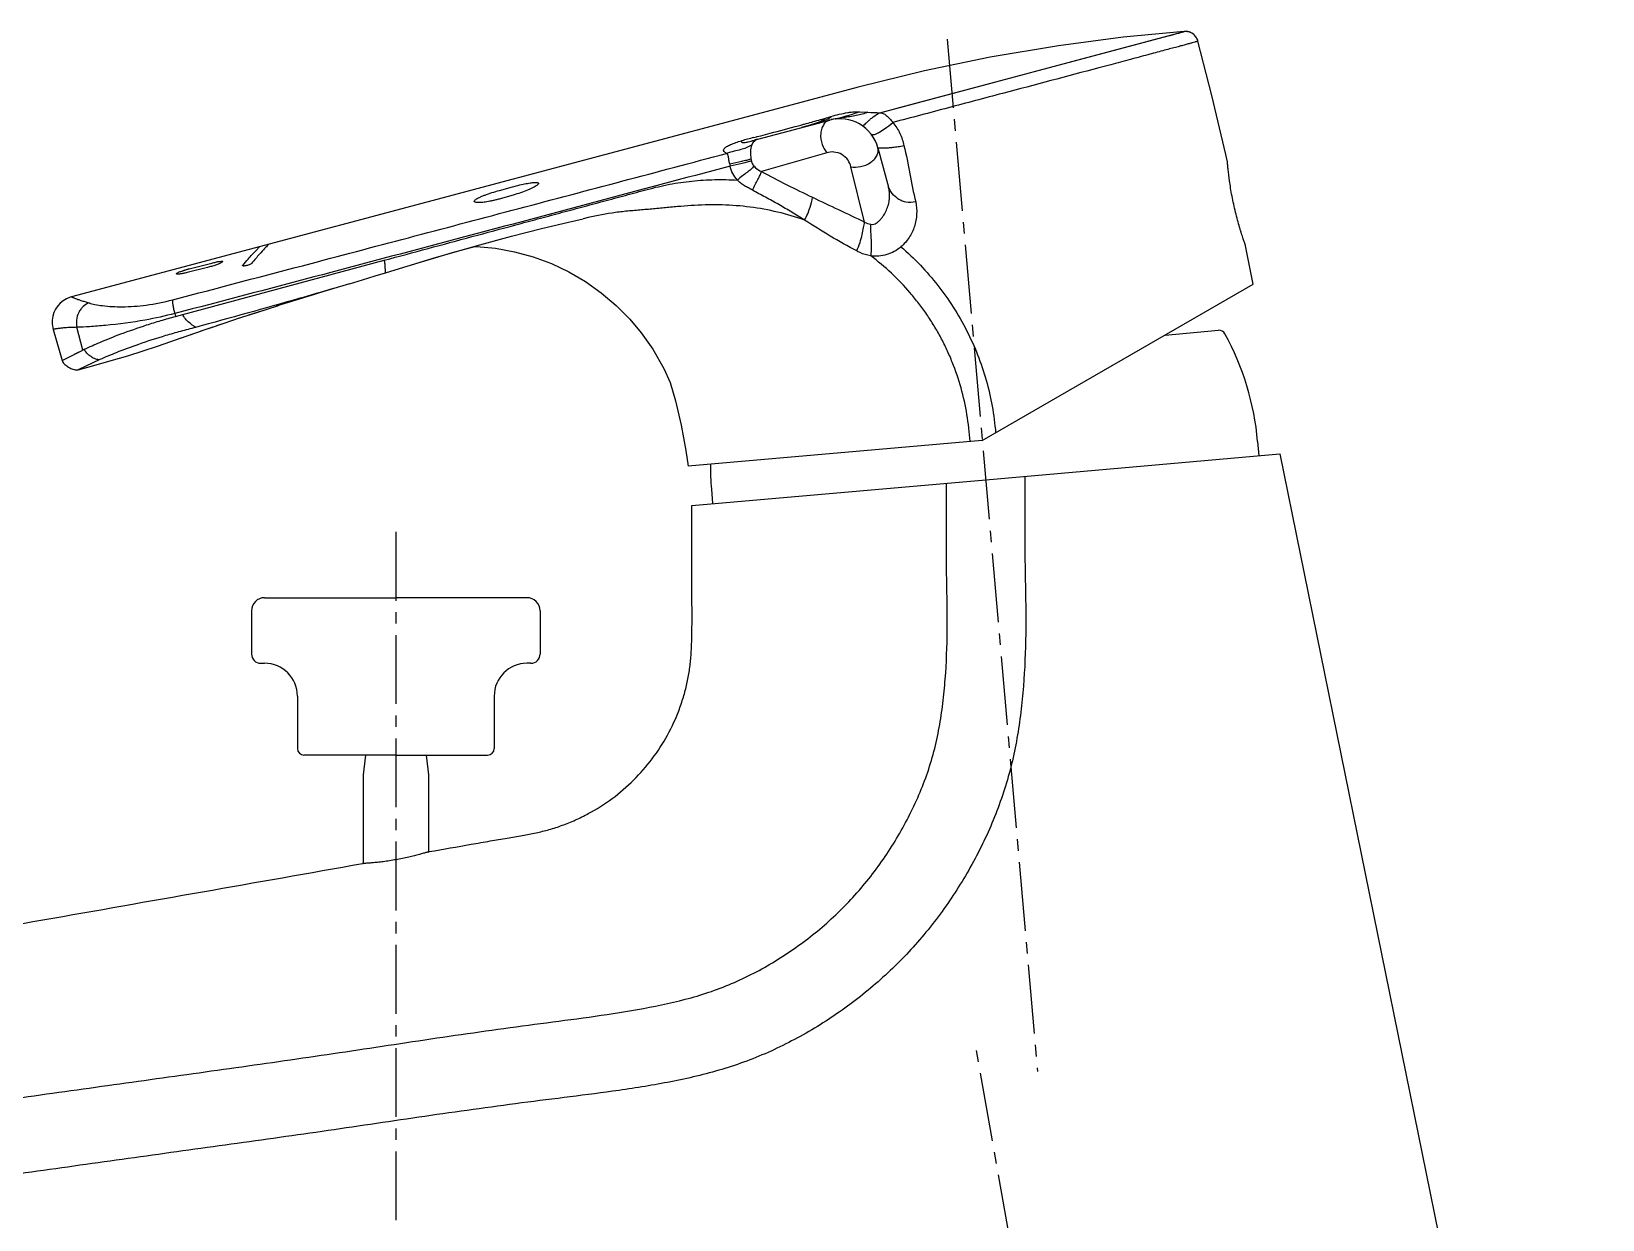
# Model space of a CAD drawing. Extents: x 9131 to 9725, y -7552 to -7132.
# Drawn here: x 9415.3 to 9535.1, y -7345.6 to -7255 of the extents above; entities that cross this region are included whole.
import ezdxf

# ---------------------------------------------------------------- set-up
doc = ezdxf.new("R2010")
doc.units = 0
doc.header["$LTSCALE"] = 7
doc.header["$MEASUREMENT"] = 0
doc.linetypes.add('CENTER2', pattern=[1.125, 0.75, -0.125, 0.125, -0.125])
doc.layers.get('0').update_dxf_attribs({"color": 2, "linetype": 'CONTINUOUS'})
for name, color, linetype in [('02___PRT_ALL_AXES', 7, 'CONTINUOUS'), ('03___PRT_ALL_CURVES', 7, 'CONTINUOUS'), ('08_ALL_FEATURES', 7, 'CONTINUOUS'), ('CL', 1, 'CENTER2'), ('DWG', 7, 'CONTINUOUS')]:
    doc.layers.add(name, color=color, linetype=linetype)

msp = doc.modelspace()

# ---------------------------------------------------------------- linework, layer by layer
at = {"color": 7, "linetype": 'Continuous'}
for p, q in [((9501.71877, -7278.15967), (9505.79995, -7277.80261)), ((9488.04576, -7289.19333), (9510.46014, -7287.23233)), ((9508.77036, -7286.27597), (9508.86623, -7287.37178)), ((9510.46014, -7287.23233), (9535.06993, -7408.19333)), ((9465.63138, -7291.15434), (9488.04576, -7289.19333)), ((9467.12942, -7289.91908), (9467.22529, -7291.01489)), ((9432.06993, -7299.19434), (9432.06993, -7302.49434)), ((9433.06953, -7298.19434), (9443.06993, -7298.19434)), ((9453.07033, -7298.19434), (9443.06993, -7298.19434)), ((9454.06993, -7299.19434), (9454.06993, -7302.49434)), ((9432.7695, -7303.19447), (9433.06993, -7303.19446)), ((9453.37036, -7303.19447), (9453.06994, -7303.19446)), ((9435.56993, -7305.69444), (9435.56993, -7309.69434)), ((9450.56993, -7305.69444), (9450.56993, -7309.69434)), ((9443.06993, -7310.19434), (9436.06993, -7310.19434)), ((9443.06993, -7310.19434), (9450.06993, -7310.19434)), ((9440.56993, -7311.69434), (9440.56993, -7318.46588)), ((9445.56993, -7311.69434), (9445.56993, -7317.5782))]:
    msp.add_line(p, q, dxfattribs=at)
for centre, radius, start, end in [((9505.84353, -7278.30071), 0.5, 28.7008139, 95), ((9487.94989, -7288.09752), 20.9, 5, 28.7008139), ((9487.94989, -7288.09752), 20.9, 179.7840914, 185), ((9433.06982, -7299.1942), 0.99999, 90, 180), ((9453.07005, -7299.1942), 0.99999, 360, 90), ((9432.76982, -7302.49447), 0.7, 180, 269.9738911), ((9453.37004, -7302.49447), 0.7, 270.0261089, 0), ((9433.06993, -7305.69444), 2.49998, 360, 90), ((9453.06994, -7305.69444), 2.49998, 90, 180), ((9436.06993, -7309.69434), 0.5, 180, 270), ((9450.06993, -7309.69434), 0.5, 270, 360)]:
    msp.add_arc(centre, radius, start, end, dxfattribs=at)
for points, knots in [([(9454.10786, -7330.67117), (9455.34095, -7330.50935), (9457.80769, -7330.19185), (9461.49622, -7329.63739), (9464.54521, -7329.01612), (9466.93246, -7328.31592), (9468.67729, -7327.65223), (9470.36492, -7326.85399), (9472.53257, -7325.63053), (9475.08108, -7323.83142), (9477.82411, -7321.28348), (9480.17539, -7318.36867), (9482.1187, -7315.17097), (9483.38662, -7312.31733), (9484.1198, -7309.93546), (9484.5192, -7308.10857), (9484.78949, -7306.25882), (9485.02832, -7303.7785), (9485.12049, -7301.28676), (9485.10672, -7298.79567), (9485.06767, -7296.92769), (9485.04222, -7295.0595), (9485.04162, -7292.56853), (9485.05291, -7290.70042), (9485.05401, -7289.45506)], [0, 0, 0, 0, 0.062465042, 0.12491287, 0.187336428, 0.218553754, 0.249768473, 0.280997047, 0.312230539, 0.374703574, 0.437185116, 0.499674466, 0.562169601, 0.624662589, 0.655930545, 0.687206801, 0.718488901, 0.749769971, 0.812327681, 0.843609848, 0.874889127, 0.906168965, 0.937449938, 1, 1, 1, 1]), ([(9491.0354, -7288.93176), (9491.03845, -7290.26588), (9491.02856, -7292.26708), (9491.02806, -7294.93559), (9491.0566, -7296.93708), (9491.0975, -7298.93849), (9491.10297, -7301.60759), (9490.99331, -7304.27675), (9490.73215, -7306.93383), (9490.44429, -7308.91621), (9490.0399, -7310.87891), (9489.31861, -7313.45109), (9488.08291, -7316.56105), (9486.168, -7320.08503), (9483.86678, -7323.37123), (9481.17767, -7326.34989), (9478.14147, -7328.97304), (9474.81976, -7331.22091), (9471.84536, -7332.75027), (9469.36131, -7333.7282), (9466.8145, -7334.52933), (9463.55312, -7335.25096), (9460.91542, -7335.65517), (9459.59429, -7335.84092)], [0, 0, 0, 0, 0.062493746, 0.093742691, 0.124997701, 0.156256818, 0.187511553, 0.250021282, 0.281281117, 0.312544128, 0.34381314, 0.375080579, 0.43758373, 0.500085031, 0.56256977, 0.625069244, 0.687568751, 0.750063338, 0.812535525, 0.843780899, 0.875025392, 0.937505804, 1, 1, 1, 1]), ([(9445.61993, -7317.56297), (9446.68661, -7317.37439), (9448.23292, -7317.10187), (9450.21394, -7316.7574), (9451.51229, -7316.53346), (9452.68112, -7316.33777), (9453.74982, -7316.1384), (9454.76954, -7315.89151), (9455.77355, -7315.56398), (9456.77177, -7315.15757), (9458.07103, -7314.52062), (9459.59948, -7313.55182), (9461.23719, -7312.13677), (9462.65786, -7310.50954), (9463.83887, -7308.68977), (9464.58495, -7307.03802), (9465.0386, -7305.67018), (9465.30176, -7304.64969), (9465.4843, -7303.62414), (9465.59079, -7302.54826), (9465.6407, -7301.35639), (9465.65548, -7300.01988), (9465.65019, -7298.56268), (9465.63589, -7297.05165), (9465.62651, -7295.5444), (9465.62634, -7293.58087), (9465.63137, -7292.12245), (9465.63137, -7291.15432)], [0, 0, 0, 0, 0.083391916, 0.120877993, 0.154798009, 0.184820758, 0.212114841, 0.238476927, 0.265529071, 0.293337221, 0.321382394, 0.376850519, 0.432101484, 0.487444353, 0.542608204, 0.598520106, 0.626427478, 0.653490525, 0.679578925, 0.706539222, 0.736656136, 0.771389418, 0.809430648, 0.848837759, 0.88772222, 0.925468822, 1, 1, 1, 1]), ([(9392.03954, -7327.02258), (9400.07809, -7325.60531), (9416.23769, -7322.75084), (9432.40012, -7319.91233), (9440.51993, -7318.46813)], [0, 0, 0, 0, 0.497418809, 1, 1, 1, 1]), ([(9445.61993, -7317.56297), (9445.61993, -7317.56406), (9445.6132, -7317.56347), (9445.60626, -7317.56815), (9445.58929, -7317.57187), (9445.56818, -7317.57891), (9445.54013, -7317.58714), (9445.49126, -7317.60195), (9445.41557, -7317.62443), (9445.30823, -7317.6559), (9445.17965, -7317.69281), (9445.03129, -7317.73443), (9444.79867, -7317.79789), (9444.47082, -7317.8829), (9444.04093, -7317.98577), (9443.57422, -7318.08689), (9443.08732, -7318.18053), (9442.59808, -7318.26233), (9442.12509, -7318.3295), (9441.68698, -7318.38114), (9441.35173, -7318.41326), (9441.11419, -7318.43248), (9440.96345, -7318.44336), (9440.83325, -7318.45176), (9440.72494, -7318.45803), (9440.64876, -7318.46211), (9440.5997, -7318.46441), (9440.57161, -7318.46598), (9440.55049, -7318.46634), (9440.53354, -7318.46849), (9440.52663, -7318.46635), (9440.51993, -7318.46917), (9440.51993, -7318.46813)], [0, 0, 0, 0, 0.00063431, 0.002528503, 0.005669826, 0.010045534, 0.015642888, 0.022448967, 0.039591574, 0.061222721, 0.087077464, 0.11686266, 0.150236867, 0.22635729, 0.31250378, 0.40555993, 0.502188176, 0.598891388, 0.692067674, 0.778127451, 0.853698766, 0.886600092, 0.915792715, 0.941000283, 0.961961385, 0.978482989, 0.985027061, 0.990399837, 0.994590092, 0.997591237, 0.999396725, 1, 1, 1, 1]), ([(9440.51993, -7318.46814), (9440.51993, -7318.46919), (9440.52665, -7318.46637), (9440.53357, -7318.46851), (9440.55054, -7318.46636), (9440.56268, -7318.46615), (9440.56989, -7318.46589), (9440.56993, -7318.46589)], [0, 0, 0, 0, 0.0006041618, 0.002412165, 0.0054172387, 0.0096126188, 0.009637702373, 0.009637702373, 0.009637702373, 0.009637702373]), ([(9440.51993, -7318.46814), (9440.51993, -7318.46919), (9440.52664, -7318.46637), (9440.53356, -7318.46851), (9440.55054, -7318.46636), (9440.56268, -7318.46615), (9440.56989, -7318.46589), (9440.56993, -7318.46589)], [0, 0, 0, 0, 0.0006041618, 0.002412165, 0.0054172387, 0.0096126188, 0.009637702373, 0.009637702373, 0.009637702373, 0.009637702373]), ([(9445.56993, -7317.5782), (9445.56999, -7317.57819), (9445.57721, -7317.57591), (9445.58936, -7317.57186), (9445.6063, -7317.56814), (9445.61322, -7317.56348), (9445.61993, -7317.56407), (9445.61993, -7317.56298)], [0.98993556331, 0.98993556331, 0.98993556331, 0.98993556331, 0.9899733145, 0.9943442404, 0.997479289, 0.9993680227, 1, 1, 1, 1]), ([(9445.56993, -7317.5782), (9445.56999, -7317.57819), (9445.57721, -7317.57591), (9445.58936, -7317.57186), (9445.6063, -7317.56814), (9445.61322, -7317.56348), (9445.61993, -7317.56407), (9445.61993, -7317.56298)], [0.98993556331, 0.98993556331, 0.98993556331, 0.98993556331, 0.9899733145, 0.9943442404, 0.997479289, 0.9993680227, 1, 1, 1, 1]), ([(9394.55923, -7339.07028), (9399.52634, -7338.38971), (9406.97617, -7337.36545), (9416.90596, -7335.9801), (9424.35213, -7334.94211), (9431.79734, -7333.90488), (9437.99718, -7333.01323), (9442.95038, -7332.25949), (9447.9043, -7331.51792), (9451.62486, -7330.99704), (9454.10786, -7330.67118)], [0, 0, 0, 0, 0.250098665, 0.375129356, 0.500143721, 0.625140864, 0.75012025, 0.812599957, 0.875073816, 1, 1, 1, 1]), ([(9459.59428, -7335.84087), (9458.36401, -7336.01384), (9455.89849, -7336.32287), (9452.20019, -7336.78568), (9448.50749, -7337.2922), (9444.81773, -7337.81971), (9441.13144, -7338.3706), (9437.44374, -7338.91171), (9433.75289, -7339.43164), (9428.8307, -7340.11682), (9422.67719, -7340.96807), (9415.29502, -7342.00368), (9407.91382, -7343.04682), (9402.99252, -7343.73886), (9400.53179, -7344.08464)], [0, 0, 0, 0, 0.062497919, 0.124992975, 0.18749646, 0.249996283, 0.312494349, 0.374995665, 0.437493668, 0.499996516, 0.624995979, 0.749996582, 0.874995725, 1, 1, 1, 1])]:
    msp.add_open_spline(points, degree=3, knots=knots, dxfattribs=at)
at = {"layer": '02___PRT_ALL_AXES', "color": 7, "linetype": 'Continuous'}
msp.add_open_spline([(9507.85356, -7271.34907), (9507.8522, -7271.34919), (9507.85257, -7271.34408), (9507.85001, -7271.34008), (9507.84678, -7271.32919), (9507.84024, -7271.3121), (9507.83094, -7271.28512), (9507.81882, -7271.25094), (9507.79768, -7271.1905), (9507.76526, -7271.09718), (9507.71992, -7270.96444), (9507.6665, -7270.80523), (9507.60614, -7270.6211), (9507.53998, -7270.41388), (9507.46924, -7270.1855), (9507.36743, -7269.84535), (9507.23731, -7269.38395), (9507.08659, -7268.79766), (9506.94523, -7268.18457), (9506.81967, -7267.56758), (9506.71402, -7266.97069), (9506.64189, -7266.49639), (9506.5945, -7266.14504), (9506.56514, -7265.90915), (9506.54049, -7265.69507), (9506.52021, -7265.50495), (9506.50391, -7265.34073), (9506.49116, -7265.20404), (9506.48274, -7265.10803), (9506.47744, -7265.04594), (9506.47461, -7265.01087), (9506.47212, -7264.98325), (9506.47115, -7264.96566), (9506.46967, -7264.95461), (9506.4704, -7264.95032), (9506.46795, -7264.94546), (9506.46926, -7264.94535)], degree=3, knots=[0, 0, 0, 0, 0.00062477, 0.001403534, 0.002491588, 0.005590677, 0.009912262, 0.015446552, 0.022178963, 0.039133698, 0.06055999, 0.086219239, 0.115813154, 0.149031634, 0.185537076, 0.224972894, 0.311144372, 0.404400362, 0.50134298, 0.59838661, 0.69184586, 0.778081284, 0.817416248, 0.853713211, 0.886617552, 0.915807685, 0.941009647, 0.961965246, 0.978483967, 0.985026658, 0.99039826, 0.994588438, 0.997590149, 0.998643129, 0.999396352, 1, 1, 1, 1], dxfattribs=at)
at = {"layer": '03___PRT_ALL_CURVES', "color": 2, "linetype": 'Continuous'}
for p, q in [((9450.98168, -7267.12913), (9451.96196, -7266.86009)), ((9452.01687, -7267.48766), (9451.03746, -7267.76677)), ((9428.72532, -7273.00734), (9427.16364, -7273.39624)), ((9427.31273, -7273.10831), (9429.04635, -7272.66908))]:
    msp.add_line(p, q, dxfattribs=at)
for points, knots in [([(9451.96196, -7266.86009), (9452.15485, -7266.80717), (9452.53133, -7266.71146), (9452.93624, -7266.6246), (9453.2217, -7266.57367), (9453.41289, -7266.54561), (9453.57863, -7266.52815), (9453.71767, -7266.52163), (9453.82909, -7266.52694), (9453.90658, -7266.54495), (9453.94744, -7266.57606), (9453.94932, -7266.6202), (9453.9091, -7266.67851), (9453.82561, -7266.7491), (9453.70203, -7266.82933), (9453.54031, -7266.9179), (9453.34197, -7267.0134), (9453.03685, -7267.14543), (9452.59599, -7267.31139), (9452.21005, -7267.43265), (9452.01687, -7267.48766)], [0, 0, 0, 0, 0.090909091, 0.181818182, 0.227272727, 0.272727273, 0.318181818, 0.363636364, 0.409090909, 0.454545455, 0.5, 0.545454545, 0.590909091, 0.636363636, 0.681818182, 0.727272727, 0.772727273, 0.818181818, 0.909090909, 1, 1, 1, 1]), ([(9451.03746, -7267.76677), (9450.94115, -7267.79425), (9450.75016, -7267.84582), (9450.48434, -7267.90977), (9450.24026, -7267.96137), (9450.01517, -7268.00209), (9449.8086, -7268.03254), (9449.62168, -7268.05291), (9449.45499, -7268.0632), (9449.31142, -7268.06319), (9449.19095, -7268.05192), (9449.10318, -7268.02888), (9449.05175, -7267.99383), (9449.04081, -7267.94725), (9449.07411, -7267.88836), (9449.15379, -7267.81927), (9449.27521, -7267.74331), (9449.43678, -7267.66083), (9449.63539, -7267.57335), (9449.94268, -7267.45267), (9450.38764, -7267.30034), (9450.78318, -7267.18363), (9450.98168, -7267.12913)], [0, 0, 0, 0, 0.045454545, 0.090909091, 0.136363636, 0.181818182, 0.227272727, 0.272727273, 0.318181818, 0.363636364, 0.409090909, 0.454545455, 0.5, 0.545454545, 0.590909091, 0.636363636, 0.681818182, 0.727272727, 0.772727273, 0.818181818, 0.909090909, 1, 1, 1, 1]), ([(9431.40288, -7272.84651), (9431.55007, -7272.67231), (9431.81817, -7272.36482), (9432.14097, -7272.00833), (9432.38823, -7271.74239), (9432.56237, -7271.55849), (9432.6644, -7271.45181), (9432.68678, -7271.42848), (9432.68678, -7271.42848)], [0, 0, 0, 0, 0.167511871, 0.335023742, 0.502535613, 0.670047485, 0.837559356, 1, 1, 1, 1]), ([(9432.06695, -7272.69734), (9432.05383, -7272.71298), (9432.00445, -7272.74859), (9431.88821, -7272.80268), (9431.7549, -7272.84877), (9431.62575, -7272.88133), (9431.51758, -7272.89806), (9431.44936, -7272.89928), (9431.41203, -7272.89192), (9431.39462, -7272.88194), (9431.38958, -7272.86733), (9431.39655, -7272.85387), (9431.40288, -7272.84651)], [0, 0, 0, 0, 0.125, 0.25, 0.375, 0.5, 0.625, 0.75, 0.8125, 0.875, 0.9375, 1, 1, 1, 1]), ([(9427.16364, -7273.39624), (9427.06434, -7273.42097), (9426.91972, -7273.45337), (9426.749, -7273.48462), (9426.63412, -7273.50184), (9426.53634, -7273.51244), (9426.45547, -7273.51666), (9426.39236, -7273.51406), (9426.3524, -7273.50421), (9426.33763, -7273.48734), (9426.3489, -7273.46363), (9426.39015, -7273.43172), (9426.46185, -7273.39327), (9426.55896, -7273.35059), (9426.67995, -7273.30401), (9426.79904, -7273.26258), (9426.90321, -7273.22857), (9426.98276, -7273.20356), (9427.06309, -7273.17918), (9427.14528, -7273.15504), (9427.2282, -7273.13146), (9427.28512, -7273.11579), (9427.31273, -7273.10831)], [0, 0, 0, 0, 0.111111111, 0.166666667, 0.222222222, 0.277777778, 0.333333333, 0.388888889, 0.444444444, 0.5, 0.555555556, 0.611111111, 0.666666667, 0.722222222, 0.777777778, 0.833333333, 0.861111111, 0.888888889, 0.916666667, 0.944444444, 0.972222222, 1, 1, 1, 1])]:
    msp.add_open_spline(points, degree=3, knots=knots, dxfattribs=at)
for points in [[(9433.37344, -7271.2455), (9433.37344, -7271.24549), (9433.3238, -7271.29745), (9433.09442, -7271.53945), (9432.69605, -7271.97088), (9432.29947, -7272.4202), (9432.06695, -7272.69734)], [(9429.04635, -7272.66908), (9429.14664, -7272.64368), (9429.33916, -7272.59839), (9429.5773, -7272.55234), (9429.75789, -7272.52948), (9429.86703, -7272.53315), (9429.88676, -7272.56768), (9429.80064, -7272.63353), (9429.61128, -7272.7243), (9429.34161, -7272.82729), (9429.02902, -7272.92749), (9428.82328, -7272.98311), (9428.72532, -7273.00734)]]:
    msp.add_open_spline(points, degree=3, dxfattribs=at)
at = {"layer": '08_ALL_FEATURES', "color": 7, "linetype": 'Continuous'}
for p, q in [((9479.97546, -7261.20198), (9503.18082, -7255.00726)), ((9503.70007, -7255.10717), (9503.57583, -7255.05604)), ((9481.18956, -7260.87825), (9501.96095, -7255.34191)), ((9501.96095, -7255.34191), (9502.0934, -7255.30628)), ((9502.0934, -7255.30628), (9502.69554, -7255.14355)), ((9502.69554, -7255.14355), (9502.7556, -7255.12691)), ((9502.7556, -7255.12691), (9502.81332, -7255.11119)), ((9502.91195, -7255.08444), (9502.9504, -7255.07331)), ((9502.9504, -7255.07331), (9502.9913, -7255.0626)), ((9503.81918, -7255.17642), (9503.70007, -7255.10717)), ((9503.90852, -7255.24458), (9503.81918, -7255.17642)), ((9497.56941, -7257.542), (9496.67641, -7257.78004)), ((9470.67509, -7263.22684), (9476.14923, -7261.76302)), ((9473.77282, -7262.19603), (9473.95642, -7262.14594)), ((9474.46567, -7262.20445), (9474.00942, -7262.33522)), ((9474.77538, -7261.91815), (9474.88678, -7261.88656)), ((9475.10719, -7261.99571), (9474.78962, -7262.10342)), ((9475.3866, -7261.88874), (9475.10719, -7261.99571)), ((9475.49563, -7261.88804), (9475.12301, -7262.01291)), ((9475.58655, -7261.7964), (9475.3866, -7261.88874)), ((9475.449, -7261.72499), (9475.57652, -7261.6879)), ((9475.57652, -7261.6879), (9475.74606, -7261.63837)), ((9475.80681, -7261.77143), (9475.61755, -7261.84415)), ((9475.74604, -7261.63833), (9475.83324, -7261.61274)), ((9475.83324, -7261.61274), (9476.08473, -7261.53871)), ((9476.05126, -7261.66236), (9475.93936, -7261.71541)), ((9476.12141, -7261.62411), (9476.05126, -7261.66236)), ((9476.08473, -7261.53871), (9476.16521, -7261.51505)), ((9476.1218, -7261.62388), (9476.12141, -7261.62411)), ((9476.16521, -7261.51505), (9476.24378, -7261.49153)), ((9476.41652, -7261.70365), (9476.26936, -7261.73354)), ((9477.19188, -7261.58238), (9476.63907, -7261.66526)), ((9478.43244, -7261.13624), (9479.0493, -7261.17417)), ((9470.35276, -7263.10071), (9470.5603, -7263.04627)), ((9470.55966, -7263.04833), (9470.62358, -7263.03148)), ((9470.5603, -7263.04627), (9470.62419, -7263.02952)), ((9470.62419, -7263.02952), (9470.89201, -7262.95938)), ((9475.93084, -7264.26036), (9470.93644, -7265.70013)), ((9479.82243, -7263.88623), (9480.62203, -7266.87643)), ((9470.14789, -7264.73206), (9470.17504, -7264.90472)), ((9478.81169, -7269.55398), (9477.76744, -7265.32195)), ((9480.62148, -7266.87434), (9480.62203, -7266.87643)), ((9480.63823, -7266.90744), (9480.62207, -7266.8725)), ((9457.46339, -7269.26162), (9457.34359, -7269.28799)), ((9447.38147, -7271.87938), (9449.08176, -7271.40077)), ((9508.43696, -7274.28091), (9507.85356, -7271.34907)), ((9426.83202, -7276.59309), (9442.1914, -7272.45804)), ((9442.29432, -7273.40913), (9443.67916, -7272.98723)), ((9443.67916, -7272.98723), (9447.38147, -7271.87938)), ((9435.44929, -7275.48123), (9436.88549, -7275.04054)), ((9439.5419, -7274.24817), (9436.88549, -7275.04054)), ((9487.78427, -7286.20475), (9508.43697, -7274.28091)), ((9426.23548, -7276.52003), (9426.28634, -7276.74001)), ((9426.28628, -7276.73987), (9426.83202, -7276.59308)), ((9430.92896, -7276.93599), (9432.46209, -7276.43159)), ((9431.862, -7276.62774), (9432.92361, -7276.2819)), ((9432.46209, -7276.43159), (9434.12052, -7275.89849)), ((9416.9426, -7277.73323), (9417.62196, -7280.10019)), ((9419.20949, -7279.30756), (9418.76313, -7277.57172)), ((9427.3156, -7278.1651), (9428.33748, -7277.81205)), ((9428.23658, -7277.8467), (9429.13734, -7277.53863)), ((9429.42597, -7277.44062), (9430.12831, -7277.2036)), ((9425.92629, -7278.65185), (9426.69585, -7278.38129)), ((9426.65851, -7278.39433), (9427.6687, -7278.04265)), ((9417.62196, -7280.10037), (9419.20953, -7279.30778)), ((9417.62196, -7280.10019), (9417.671, -7280.07603)), ((9420.51093, -7280.03729), (9418.86462, -7280.80558)), ((9487.78427, -7286.20475), (9465.3699, -7288.16576))]:
    msp.add_line(p, q, dxfattribs=at)
for points in [[(9503.1808, -7255.00726), (9498.52001, -7255.44962), (9493.57867, -7256.0952), (9488.39238, -7256.97098), (9483.36371, -7258.01722), (9478.31744, -7259.26555), (9472.5233, -7260.81273), (9418.34581, -7275.25005)], [(9502.9913, -7255.0626), (9503.00612, -7255.05807), (9503.02062, -7255.05376), (9503.04017, -7255.04915), (9503.05802, -7255.04484), (9503.06735, -7255.04142), (9503.07582, -7255.03822)], [(9503.07582, -7255.03822), (9503.10462, -7255.03126), (9503.11173, -7255.02869), (9503.11725, -7255.02639), (9503.12543, -7255.02399), (9503.13348, -7255.02168), (9503.15444, -7255.01553)], [(9503.15444, -7255.01553), (9503.15993, -7255.01385), (9503.165, -7255.01233), (9503.16923, -7255.011), (9503.17274, -7255.00987), (9503.17582, -7255.00892), (9503.17797, -7255.00821), (9503.17961, -7255.00768), (9503.17987, -7255.00742), (9503.18082, -7255.00726)], [(9503.32463, -7255.00647), (9503.20326, -7255.00577), (9503.18084, -7255.00726)], [(9503.57583, -7255.05604), (9503.44962, -7255.02275), (9503.32463, -7255.00647)], [(9502.81332, -7255.11119), (9502.86296, -7255.09746), (9502.91195, -7255.08444)], [(9506.46926, -7264.94535), (9506.3433, -7264.39432), (9505.27411, -7259.89327), (9504.22588, -7255.75198)], [(9476.63907, -7261.66526), (9476.57428, -7261.67592), (9476.41652, -7261.70365)], [(9442.29508, -7273.41163), (9445.91516, -7272.30882), (9449.195, -7271.35936), (9451.88618, -7270.62829), (9454.16712, -7270.04312), (9456.22575, -7269.54303), (9457.34467, -7269.28776)], [(9449.05284, -7271.40051), (9449.23375, -7271.40209), (9450.68103, -7271.54212), (9452.12868, -7271.80913), (9453.54597, -7272.19986), (9454.93342, -7272.71549), (9456.2677, -7273.34816), (9457.53513, -7274.08987), (9458.73474, -7274.93883), (9459.86558, -7275.89661), (9460.90581, -7276.94604), (9461.78575, -7277.99668), (9462.66565, -7279.25049), (9463.5017, -7280.70411), (9463.97368, -7281.79317), (9464.39921, -7283.17519), (9464.81573, -7285.03667), (9465.17146, -7286.97386), (9465.36988, -7288.16576)], [(9439.5419, -7274.24817), (9440.52452, -7273.95219), (9441.5065, -7273.65341), (9442.29509, -7273.41163)], [(9418.34995, -7275.24898), (9418.23889, -7275.28205), (9417.96648, -7275.3947), (9417.71529, -7275.54499), (9417.48899, -7275.73006), (9417.29182, -7275.9465), (9417.12838, -7276.18937), (9417.00214, -7276.45351), (9416.9158, -7276.7333), (9416.87127, -7277.02228), (9416.86938, -7277.31506), (9416.9107, -7277.60703), (9416.94254, -7277.73333)], [(9433.97264, -7275.94551), (9435.66101, -7275.41564), (9437.59752, -7274.82617)], [(9428.79506, -7277.6553), (9430.06374, -7277.22527), (9431.15514, -7276.86087)], [(9418.86456, -7280.80559), (9420.04877, -7280.48605), (9421.37152, -7280.11356), (9422.63259, -7279.73746), (9423.81792, -7279.36425), (9424.91395, -7279.00179), (9425.92629, -7278.65185)], [(9417.62191, -7280.1002), (9417.62468, -7280.10939), (9417.65125, -7280.17386), (9417.68854, -7280.23716), (9417.73397, -7280.29795), (9417.78644, -7280.35672), (9417.84525, -7280.4137), (9417.90948, -7280.46857), (9417.97856, -7280.52121), (9418.05172, -7280.57122), (9418.12823, -7280.61818), (9418.2077, -7280.66182), (9418.28977, -7280.70176), (9418.37371, -7280.73731), (9418.45841, -7280.76764), (9418.54415, -7280.7922), (9418.63056, -7280.80988), (9418.71672, -7280.81894), (9418.80148, -7280.81693), (9418.86455, -7280.80559)], [(9418.3404, -7279.74154), (9418.7331, -7279.54229), (9419.2094, -7279.30761)]]:
    msp.add_lwpolyline(points, dxfattribs=at)
for centre, radius, start, end in [((9503.25785, -7256.00554), 1.00124, 86.2056604, 94.4123456), ((9503.25811, -7256.0084), 1.00408, 78.5083083, 86.2312189), ((9503.26206, -7255.98771), 0.98302, 75.5496367, 78.4938895), ((9503.25996, -7255.99448), 0.9901, 70.5754965, 75.5294753), ((9503.2523, -7256.01673), 1.01363, 67.096521, 70.5856829), ((9503.25039, -7256.02141), 1.01869, 62.8649858, 67.099772), ((9503.25525, -7256.01205), 1.00813, 58.9963884, 62.8682664), ((9503.26781, -7255.99129), 0.98388, 49.3424771, 59.0006907), ((9445.8742, -7159.53125), 106.3879, 285.305203, 285.4546729), ((9448.60179, -7169.38434), 96.16425, 285.4526742, 285.7937871), ((9469.81823, -7246.73263), 16.15474, 286.7192648, 287.9228218), ((9446.23003, -7161.10755), 104.77413, 285.8732272, 286.1931246), ((9472.37736, -7253.0337), 9.38738, 289.4012987, 290.1918772), ((9474.27683, -7257.96459), 4.10278, 291.895321, 293.5904265), ((9474.59312, -7258.69277), 3.30888, 293.6173414, 294.007567), ((9475.67493, -7260.86545), 0.88028, 300.5065983, 302.0372349), ((9476.92425, -7264.66118), 3, 14.9702295, 104.9716566), ((9468.42628, -7227.06843), 35.55448, 283.255682, 283.6766063), ((9471.19118, -7238.37491), 23.91486, 283.6450238, 284.4962153), ((9472.11912, -7241.98208), 20.19025, 284.5090772, 284.6498735), ((9480.30845, -7234.6731), 26.53097, 267.2797553, 269.2808937), ((9549.77064, -7565.89145), 313.03264, 104.6968512, 104.8729888), ((9499.84581, -7371.96069), 112.57878, 105.0174408, 105.1604793), ((9486.76492, -7261.44929), 18.60357, 191.3265776, 191.8631733), ((9425.78989, -7292.56805), 14.80346, 115.8954434, 116.3927707)]:
    msp.add_arc(centre, radius, start, end, dxfattribs=at)
for points, knots in [([(9504.22588, -7255.75197), (9504.22416, -7255.75365), (9504.21367, -7255.75406), (9504.19458, -7255.76227), (9504.15987, -7255.77088), (9504.11272, -7255.78509), (9504.05158, -7255.80226), (9503.94332, -7255.83296), (9503.77414, -7255.87999), (9503.53086, -7255.94663), (9503.23435, -7256.02702), (9502.88538, -7256.1211), (9502.48475, -7256.22876), (9502.03338, -7256.34987), (9501.3333, -7256.53748), (9500.34023, -7256.8031), (9499.01386, -7257.15712), (9498.06984, -7257.4087), (9497.56941, -7257.542)], [0, 0, 0, 0, 0.001044629, 0.004134054, 0.009264918, 0.01643387, 0.025637584, 0.036872761, 0.065424429, 0.102051188, 0.146657399, 0.199129449, 0.259353578, 0.327208113, 0.402524337, 0.574797173, 0.774609155, 1, 1, 1, 1]), ([(9504.22588, -7255.75197), (9504.20119, -7255.6573), (9504.12116, -7255.46846), (9503.98736, -7255.31237), (9503.90846, -7255.24465)], [0, 0, 0, 0, 0.484786957, 1, 1, 1, 1]), ([(9496.67612, -7257.77987), (9494.22883, -7258.43138), (9490.40269, -7259.4491), (9485.86794, -7260.65125), (9483.08045, -7261.39339), (9481.6701, -7261.7629), (9480.96877, -7261.94946)], [0, 0, 0, 0, 0.467505762, 0.730863107, 0.86603114, 1, 1, 1, 1]), ([(9470.89201, -7262.95938), (9471.13184, -7262.89659), (9472.0929, -7262.64513), (9473.05346, -7262.3917), (9473.77282, -7262.19603)], [0, 0, 0, 0, 0.249560579, 1, 1, 1, 1]), ([(9475.12301, -7262.01291), (9475.03367, -7262.04155), (9474.753, -7262.12881), (9474.47096, -7262.2118), (9474.27765, -7262.26349)], [0, 0, 0, 0, 0.31919248, 1, 1, 1, 1]), ([(9476.14924, -7261.76302), (9476.0692, -7261.78442), (9475.90226, -7261.86284), (9475.68706, -7262.07623), (9475.52658, -7262.39378), (9475.41964, -7262.92826), (9475.51518, -7263.60461), (9475.77415, -7264.07861), (9475.93081, -7264.26036)], [0, 0, 0, 0, 0.086269851, 0.18785227, 0.30995867, 0.451085181, 0.750142567, 1, 1, 1, 1]), ([(9475.74606, -7261.63837), (9475.751, -7261.64848), (9475.74839, -7261.6792), (9475.71289, -7261.71624), (9475.6584, -7261.75685), (9475.61262, -7261.78259), (9475.58655, -7261.7964)], [0, 0, 0, 0, 0.141628424, 0.341750501, 0.628631388, 1, 1, 1, 1]), ([(9476.24379, -7261.49158), (9476.24957, -7261.51024), (9476.22805, -7261.54723), (9476.18777, -7261.58106), (9476.1585, -7261.60127), (9476.1419, -7261.61167)], [0, 0, 0, 0, 0.358160424, 0.640860637, 1, 1, 1, 1]), ([(9476.24379, -7261.49157), (9476.6642, -7261.37143), (9477.18111, -7261.24612), (9477.78749, -7261.15691), (9478.03259, -7261.13284), (9478.2447, -7261.12321), (9478.37397, -7261.13189), (9478.43246, -7261.13624)], [0, 0, 0, 0, 0.589162857, 0.714354719, 0.825620896, 0.920972197, 1, 1, 1, 1]), ([(9479.0493, -7261.17417), (9478.91781, -7261.2295), (9478.62933, -7261.32218), (9478.00946, -7261.4623), (9477.52169, -7261.5344), (9477.19188, -7261.58238)], [0, 0, 0, 0, 0.224572185, 0.475370957, 1, 1, 1, 1]), ([(9478.43245, -7261.13624), (9478.24138, -7261.21227), (9477.84126, -7261.34791), (9477.43474, -7261.46122), (9477.22547, -7261.51593)], [0, 0, 0, 0, 0.487360381, 1, 1, 1, 1]), ([(9478.59185, -7262.16737), (9478.60362, -7262.17524), (9478.63204, -7262.18611), (9478.67998, -7262.18037), (9478.73042, -7262.15795), (9478.81048, -7262.10485), (9478.92156, -7262.00563), (9479.07175, -7261.86022), (9479.25005, -7261.69186), (9479.53815, -7261.44728), (9479.79016, -7261.2863), (9479.97545, -7261.20198)], [0, 0, 0, 0, 0.024678236, 0.050716443, 0.082036503, 0.12022211, 0.217798248, 0.340973109, 0.484960088, 0.6450795, 1, 1, 1, 1]), ([(9479.30413, -7262.83467), (9479.32099, -7262.85663), (9479.38377, -7262.88998), (9479.50407, -7262.87954), (9479.65761, -7262.83142), (9479.94557, -7262.69389), (9480.39385, -7262.40198), (9480.76068, -7262.11876), (9480.96877, -7261.94945)], [0, 0, 0, 0, 0.042481565, 0.099911555, 0.181135525, 0.289063866, 0.588280383, 1, 1, 1, 1]), ([(9479.97551, -7261.20199), (9480.0578, -7261.20307), (9480.23756, -7261.24561), (9480.48379, -7261.41572), (9480.72581, -7261.66037), (9480.88679, -7261.84794), (9480.96879, -7261.94944)], [0, 0, 0, 0, 0.193190441, 0.420142383, 0.693681006, 1, 1, 1, 1]), ([(9480.96879, -7261.94943), (9481.17469, -7262.20452), (9481.53134, -7262.76209), (9481.74412, -7263.39093), (9481.80633, -7263.71269)], [0, 0, 0, 0, 0.500079476, 1, 1, 1, 1]), ([(9468.29242, -7264.3083), (9468.25025, -7264.28663), (9468.17476, -7264.24432), (9468.09495, -7264.17298), (9468.06356, -7264.10442), (9468.05801, -7264.02381), (9468.10776, -7263.93734), (9468.19132, -7263.85784), (9468.34188, -7263.75102), (9468.60911, -7263.6222), (9468.99048, -7263.47518), (9469.27426, -7263.3867), (9469.42231, -7263.34628)], [0, 0, 0, 0, 0.073379777, 0.134206842, 0.161039152, 0.188133844, 0.256202042, 0.305032028, 0.367484796, 0.540479995, 0.762473528, 1, 1, 1, 1]), ([(9469.42231, -7263.34629), (9469.41682, -7263.36968), (9469.41237, -7263.40514), (9469.43087, -7263.44536), (9469.46436, -7263.47428), (9469.53423, -7263.48843), (9469.63989, -7263.48275), (9469.78056, -7263.45903), (9469.9564, -7263.41858), (9470.16822, -7263.36374), (9470.32129, -7263.32231), (9470.40381, -7263.29998)], [0, 0, 0, 0, 0.065304203, 0.091162876, 0.117174295, 0.18248881, 0.277116285, 0.405515882, 0.569018412, 0.767658133, 1, 1, 1, 1]), ([(9470.67509, -7263.22684), (9470.56764, -7263.25557), (9470.3588, -7263.37244), (9470.23503, -7263.57412), (9470.19293, -7263.68282)], [0, 0, 0, 0, 0.488280433, 1, 1, 1, 1]), ([(9426.06721, -7275.47328), (9429.58146, -7274.54955), (9438.37377, -7272.23564), (9452.44791, -7268.51067), (9463.0082, -7265.71099), (9468.29226, -7264.30838)], [0, 0, 0, 0, 0.249583814, 0.624483877, 1, 1, 1, 1]), ([(9470.19293, -7263.68282), (9470.06285, -7263.76317), (9469.79277, -7263.89883), (9469.33997, -7264.0348), (9468.83554, -7264.14566), (9468.47738, -7264.24048), (9468.29097, -7264.30755)], [0, 0, 0, 0, 0.228307312, 0.448219646, 0.704176217, 1, 1, 1, 1]), ([(9468.52368, -7265.10305), (9468.5053, -7265.00904), (9468.46954, -7264.83409), (9468.43477, -7264.59474), (9468.38855, -7264.41784), (9468.32762, -7264.32612), (9468.29213, -7264.3084)], [0, 0, 0, 0, 0.341600533, 0.637553414, 0.858542662, 1, 1, 1, 1]), ([(9470.19293, -7263.68282), (9470.14102, -7263.83288), (9470.08706, -7264.18718), (9470.11692, -7264.5407), (9470.14789, -7264.73206)], [0, 0, 0, 0, 0.450275937, 1, 1, 1, 1]), ([(9477.76741, -7265.32194), (9477.72454, -7265.14753), (9477.56126, -7264.77953), (9477.1022, -7264.35334), (9476.50375, -7264.16826), (9476.10338, -7264.21049), (9475.93084, -7264.26035)], [0, 0, 0, 0, 0.228605304, 0.500001493, 0.771391976, 1, 1, 1, 1]), ([(9477.76742, -7265.32197), (9478.00311, -7265.36701), (9478.5431, -7265.35483), (9479.17686, -7265.10003), (9479.58663, -7264.7406), (9479.7817, -7264.44304), (9479.85921, -7264.15006), (9479.84383, -7263.96625), (9479.82242, -7263.88621)], [0, 0, 0, 0, 0.249857431, 0.548914819, 0.69004133, 0.81214773, 0.913730149, 1, 1, 1, 1]), ([(9479.82242, -7263.8862), (9479.82224, -7263.88553), (9479.82714, -7263.88747), (9479.83132, -7263.88631), (9479.84285, -7263.88803), (9479.85681, -7263.8886), (9479.87555, -7263.88989), (9479.90825, -7263.89155), (9479.95926, -7263.89363), (9480.03221, -7263.89532), (9480.12078, -7263.89588), (9480.22469, -7263.89471), (9480.39331, -7263.88981), (9480.64085, -7263.87552), (9480.98062, -7263.84322), (9481.37613, -7263.79033), (9481.65709, -7263.74152), (9481.80635, -7263.7127)], [0, 0, 0, 0, 0.001042683, 0.004179238, 0.009392002, 0.016663537, 0.025976817, 0.03731525, 0.066003197, 0.102603853, 0.147001041, 0.19908632, 0.258759212, 0.400501042, 0.571594512, 0.771543902, 1, 1, 1, 1]), ([(9468.55881, -7265.27369), (9461.49886, -7267.16335), (9447.3956, -7270.92915), (9433.28595, -7274.67109), (9426.23508, -7276.51862)], [0, 0, 0, 0, 0.500670362, 1, 1, 1, 1]), ([(9468.52368, -7265.10305), (9468.82816, -7265.03604), (9469.26596, -7264.94251), (9469.80756, -7264.81957), (9470.04417, -7264.76116), (9470.14789, -7264.73206)], [0, 0, 0, 0, 0.561345886, 0.806023695, 1, 1, 1, 1]), ([(9470.17504, -7264.90471), (9470.07087, -7264.92599), (9469.83578, -7264.98002), (9469.29823, -7265.10809), (9468.8634, -7265.20919), (9468.55829, -7265.27177)], [0, 0, 0, 0, 0.192386532, 0.436402728, 1, 1, 1, 1]), ([(9469.11612, -7266.34427), (9468.97853, -7266.19463), (9468.74123, -7265.85828), (9468.60007, -7265.47083), (9468.55834, -7265.27191)], [0, 0, 0, 0, 0.500025985, 1, 1, 1, 1]), ([(9470.3734, -7265.2747), (9470.3147, -7265.3653), (9470.14233, -7265.53584), (9469.83539, -7265.77213), (9469.47798, -7266.03512), (9469.2357, -7266.23334), (9469.11611, -7266.34428)], [0, 0, 0, 0, 0.195767663, 0.433133277, 0.704170454, 1, 1, 1, 1]), ([(9470.17503, -7264.90472), (9470.18344, -7264.93926), (9470.22647, -7265.0737), (9470.30522, -7265.19461), (9470.37339, -7265.27471)], [0, 0, 0, 0, 0.252626319, 1, 1, 1, 1]), ([(9470.25192, -7267.10942), (9470.32737, -7266.96789), (9470.47179, -7266.69775), (9470.67109, -7266.31645), (9470.82856, -7265.99026), (9470.91149, -7265.78932), (9470.93657, -7265.70002)], [0, 0, 0, 0, 0.306759627, 0.585937307, 0.822604996, 1, 1, 1, 1]), ([(9470.3734, -7265.2747), (9470.41339, -7265.31717), (9470.58177, -7265.48248), (9470.7788, -7265.61858), (9470.93656, -7265.70002)], [0, 0, 0, 0, 0.247300639, 1, 1, 1, 1]), ([(9470.93663, -7265.69985), (9471.58387, -7266.03392), (9472.87025, -7266.71022), (9474.1783, -7267.34376), (9474.83219, -7267.65648)], [0, 0, 0, 0, 0.501222864, 1, 1, 1, 1]), ([(9442.1914, -7272.45804), (9443.30416, -7272.15834), (9445.53035, -7271.55873), (9448.87041, -7270.65907), (9451.65479, -7269.90912), (9453.88286, -7269.30895), (9455.55448, -7268.85862), (9457.22649, -7268.40815), (9458.6202, -7268.033), (9459.73526, -7267.73302), (9460.5719, -7267.50873), (9461.40807, -7267.28222), (9462.24397, -7267.05428), (9463.08382, -7266.84043), (9464.21459, -7266.60006), (9465.6469, -7266.39363), (9467.38023, -7266.28531), (9468.53856, -7266.30867), (9469.11611, -7266.34427)], [0, 0, 0, 0, 0.124783253, 0.249642625, 0.37455135, 0.437019621, 0.499497429, 0.562007992, 0.624520228, 0.655779536, 0.687039353, 0.718310445, 0.749583326, 0.780856327, 0.812136435, 0.874722903, 0.937344282, 1, 1, 1, 1]), ([(9470.25192, -7267.10942), (9470.15127, -7267.05435), (9469.94868, -7266.94652), (9469.64593, -7266.78272), (9469.36017, -7266.5886), (9469.19382, -7266.42891), (9469.11613, -7266.34431)], [0, 0, 0, 0, 0.249961009, 0.500035022, 0.749764291, 1, 1, 1, 1]), ([(9479.28401, -7269.71436), (9479.35712, -7269.72723), (9479.50629, -7269.72751), (9479.6989, -7269.63164), (9479.86425, -7269.50955), (9480.01134, -7269.36481), (9480.14513, -7269.20444), (9480.30805, -7268.96945), (9480.48119, -7268.64589), (9480.6369, -7268.22592), (9480.74694, -7267.63076), (9480.69996, -7267.16791), (9480.62203, -7266.87644)], [0, 0, 0, 0, 0.063576088, 0.122763806, 0.180887684, 0.239447439, 0.298938785, 0.359552042, 0.484054429, 0.612146812, 0.741611299, 1, 1, 1, 1]), ([(9482.70852, -7268.00874), (9482.45984, -7268.05913), (9482.06576, -7268.07392), (9481.58066, -7267.91602), (9481.17476, -7267.66793), (9480.85757, -7267.31432), (9480.68874, -7267.01723), (9480.63823, -7266.90744)], [0, 0, 0, 0, 0.299769125, 0.449798919, 0.597474637, 0.857217193, 1, 1, 1, 1]), ([(9474.22958, -7269.39794), (9473.55879, -7269.15702), (9472.19083, -7268.74989), (9470.08905, -7268.36854), (9467.96749, -7268.20935), (9466.20311, -7268.24562), (9464.80341, -7268.34168), (9463.76103, -7268.43888), (9462.71907, -7268.54249), (9461.67117, -7268.63257), (9460.61611, -7268.72105), (9459.20456, -7268.88744), (9458.1588, -7269.10881), (9457.46332, -7269.26162)], [0, 0, 0, 0, 0.126054395, 0.251812366, 0.377100068, 0.501663497, 0.563571657, 0.625218223, 0.686806832, 0.748760731, 0.811227939, 0.874064244, 1, 1, 1, 1]), ([(9474.22949, -7269.3981), (9473.90501, -7269.19568), (9473.25508, -7268.79229), (9472.43288, -7268.30398), (9471.76647, -7267.92821), (9471.25935, -7267.65966), (9470.75425, -7267.38718), (9470.41969, -7267.20145), (9470.25182, -7267.1096)], [0, 0, 0, 0, 0.249948707, 0.499922493, 0.624920287, 0.749912931, 0.874942128, 1, 1, 1, 1]), ([(9474.22959, -7269.39789), (9474.41266, -7269.09276), (9474.6502, -7268.51604), (9474.79384, -7267.91463), (9474.83222, -7267.65659)], [0, 0, 0, 0, 0.576982888, 1, 1, 1, 1]), ([(9474.83218, -7267.65658), (9475.49432, -7267.97327), (9476.82423, -7268.59841), (9478.15209, -7269.22815), (9478.81175, -7269.55354)], [0, 0, 0, 0, 0.499465281, 1, 1, 1, 1]), ([(9482.70852, -7268.00874), (9482.77102, -7268.31659), (9482.81744, -7268.9511), (9482.64361, -7269.8867), (9482.23727, -7270.74611), (9481.81915, -7271.22549), (9481.58156, -7271.42857)], [0, 0, 0, 0, 0.250469627, 0.500820176, 0.75078519, 1, 1, 1, 1]), ([(9478.20651, -7271.74387), (9477.52236, -7271.39385), (9476.18386, -7270.63017), (9474.88359, -7269.80618), (9474.22959, -7269.39789)], [0, 0, 0, 0, 0.499192405, 1, 1, 1, 1]), ([(9478.20644, -7271.74384), (9478.30622, -7271.53985), (9478.4662, -7271.12981), (9478.62465, -7270.52873), (9478.72643, -7270.00582), (9478.7809, -7269.68889), (9478.81186, -7269.55359)], [0, 0, 0, 0, 0.298896629, 0.576954013, 0.817306378, 1, 1, 1, 1]), ([(9479.28401, -7269.71438), (9479.27154, -7269.78414), (9479.25844, -7269.93766), (9479.26003, -7270.28596), (9479.29422, -7270.78351), (9479.32381, -7271.43188), (9479.30243, -7271.88746), (9479.27165, -7272.11865)], [0, 0, 0, 0, 0.088296123, 0.191291724, 0.433871853, 0.709398311, 1, 1, 1, 1]), ([(9479.27164, -7272.11865), (9478.99162, -7272.07855), (9478.62317, -7271.96681), (9478.28834, -7271.79174), (9478.20651, -7271.74388)], [0, 0, 0, 0, 0.748983767, 1, 1, 1, 1]), ([(9481.58153, -7271.42855), (9481.42401, -7271.56319), (9481.08168, -7271.80209), (9480.50609, -7272.04615), (9479.89242, -7272.16216), (9479.47587, -7272.14786), (9479.27165, -7272.11861)], [0, 0, 0, 0, 0.250574044, 0.500754858, 0.750527124, 1, 1, 1, 1]), ([(9481.58151, -7271.42851), (9482.09866, -7271.86805), (9483.08355, -7272.8084), (9484.41707, -7274.354), (9485.60175, -7276.01908), (9486.61464, -7277.79452), (9487.45281, -7279.65891), (9488.10816, -7281.59583), (9488.56184, -7283.58932), (9488.73923, -7284.9405), (9488.80039, -7285.61809)], [0, 0, 0, 0, 0.124748372, 0.249732265, 0.374718708, 0.499750596, 0.624825404, 0.749881066, 0.874951315, 1, 1, 1, 1]), ([(9442.29509, -7273.41163), (9442.29268, -7273.41238), (9442.28606, -7273.40217), (9442.28487, -7273.38555), (9442.2806, -7273.35491), (9442.27762, -7273.29598), (9442.27379, -7273.20092), (9442.26908, -7273.06893), (9442.26098, -7272.91917), (9442.24757, -7272.76182), (9442.22655, -7272.60663), (9442.20499, -7272.50584), (9442.1914, -7272.45804)], [0, 0, 0, 0, 0.007865876, 0.027175312, 0.058448715, 0.100634591, 0.212792922, 0.353489985, 0.512485082, 0.679670531, 0.845239277, 1, 1, 1, 1]), ([(9486.85086, -7286.28641), (9486.79669, -7285.59707), (9486.65175, -7284.21971), (9486.19947, -7282.19087), (9485.64126, -7280.55135), (9485.09021, -7279.28264), (9484.62888, -7278.35319), (9484.11356, -7277.45277), (9483.55385, -7276.5795), (9482.94229, -7275.74211), (9482.07351, -7274.66876), (9480.87946, -7273.42082), (9479.82132, -7272.53322), (9479.27165, -7272.11864)], [0, 0, 0, 0, 0.125137614, 0.25024911, 0.375353643, 0.437921301, 0.500483744, 0.563038702, 0.625583576, 0.688101949, 0.750592801, 0.87540271, 1, 1, 1, 1]), ([(9418.34995, -7275.24898), (9418.34847, -7275.24944), (9418.36132, -7275.25295), (9418.36758, -7275.25832), (9418.39428, -7275.26877), (9418.42469, -7275.28244), (9418.46764, -7275.30015), (9418.54439, -7275.33135), (9418.66865, -7275.37917), (9418.85227, -7275.44583), (9419.084, -7275.52575), (9419.36576, -7275.61798), (9419.57176, -7275.67982), (9419.68263, -7275.715)], [0, 0, 0, 0, 0.003302088, 0.013588212, 0.031036513, 0.055826201, 0.088145115, 0.128210653, 0.232490124, 0.370401508, 0.543273554, 0.752967367, 1, 1, 1, 1]), ([(9438.29407, -7274.61928), (9437.42289, -7274.87663), (9433.93655, -7275.89272), (9430.43754, -7276.86508), (9427.80895, -7277.57583)], [0, 0, 0, 0, 0.250150657, 1, 1, 1, 1]), ([(9419.68263, -7275.715), (9419.52154, -7275.77694), (9419.28814, -7275.92424), (9419.0423, -7276.19816), (9418.83546, -7276.53353), (9418.69996, -7277.00498), (9418.72209, -7277.39323), (9418.76313, -7277.57173)], [0, 0, 0, 0, 0.230818534, 0.358256983, 0.490347208, 0.755038811, 1, 1, 1, 1]), ([(9426.23474, -7276.51673), (9425.4854, -7276.70961), (9423.73451, -7277.1021), (9421.54857, -7277.3933), (9419.80745, -7277.52572), (9419.08105, -7277.56159), (9418.76308, -7277.57173)], [0, 0, 0, 0, 0.307067565, 0.71142584, 0.873751026, 1, 1, 1, 1]), ([(9419.68263, -7275.715), (9419.82981, -7275.7616), (9420.17005, -7275.84313), (9421.00683, -7275.97237), (9422.31425, -7276.03699), (9424.11581, -7275.90949), (9425.39861, -7275.64942), (9426.06721, -7275.47327)], [0, 0, 0, 0, 0.0717766, 0.162295195, 0.39343595, 0.678538689, 1, 1, 1, 1]), ([(9426.23472, -7276.51674), (9426.20604, -7276.41536), (9426.15424, -7276.21195), (9426.09619, -7275.92101), (9426.06474, -7275.6749), (9426.06014, -7275.53012), (9426.06721, -7275.47327)], [0, 0, 0, 0, 0.297927996, 0.593394468, 0.838009089, 1, 1, 1, 1]), ([(9427.8089, -7277.5758), (9427.74936, -7277.53912), (9427.58652, -7277.42795), (9427.31545, -7277.22074), (9427.06808, -7276.98632), (9426.90527, -7276.76762), (9426.8489, -7276.651), (9426.83202, -7276.59308)], [0, 0, 0, 0, 0.149121303, 0.420023268, 0.727443258, 0.8713663, 1, 1, 1, 1]), ([(9418.76313, -7277.57173), (9418.62168, -7277.57693), (9418.35681, -7277.5814), (9417.98762, -7277.60232), (9417.67435, -7277.62824), (9417.44864, -7277.65263), (9417.29652, -7277.67252), (9417.20372, -7277.68597), (9417.12526, -7277.69847), (9417.06098, -7277.70952), (9417.01134, -7277.71887), (9416.97822, -7277.72516), (9416.95995, -7277.72945), (9416.94998, -7277.73097), (9416.94663, -7277.73299), (9416.94228, -7277.73279), (9416.94254, -7277.73333)], [0, 0, 0, 0, 0.232021236, 0.43419734, 0.606036632, 0.747268891, 0.806286105, 0.857526252, 0.90096256, 0.936563176, 0.964294146, 0.98412879, 0.991076722, 0.996040227, 0.999015591, 1, 1, 1, 1]), ([(9419.32477, -7279.25097), (9419.7128, -7279.06267), (9420.63412, -7278.6541), (9422.2141, -7278.02773), (9423.76862, -7277.48472), (9425.16514, -7277.04986), (9425.90728, -7276.84204), (9426.28629, -7276.73984)], [0, 0, 0, 0, 0.174626068, 0.407855051, 0.688006585, 0.841064129, 1, 1, 1, 1]), ([(9427.80891, -7277.57581), (9427.42341, -7277.68004), (9426.65824, -7277.88269), (9425.19845, -7278.29319), (9423.55945, -7278.82489), (9421.89223, -7279.44558), (9420.91914, -7279.85158), (9420.51078, -7280.03732)], [0, 0, 0, 0, 0.155370585, 0.307968711, 0.589950871, 0.825457014, 1, 1, 1, 1]), ([(9420.51093, -7280.03729), (9420.46297, -7280.04689), (9420.35377, -7280.04432), (9420.11941, -7279.98055), (9419.82432, -7279.82006), (9419.56216, -7279.60432), (9419.39954, -7279.40582), (9419.34278, -7279.30211), (9419.32481, -7279.25097)], [0, 0, 0, 0, 0.09824333, 0.214662862, 0.485973546, 0.765426435, 0.891115999, 1, 1, 1, 1])]:
    msp.add_open_spline(points, degree=3, knots=knots, dxfattribs=at)
for points in [[(9481.80635, -7263.71268), (9482.18465, -7265.12619), (9482.3296, -7266.5954), (9482.70852, -7268.00874)], [(9478.81168, -7269.55372), (9478.96081, -7269.62731), (9479.12111, -7269.68093), (9479.28401, -7269.71438)]]:
    msp.add_open_spline(points, degree=3, dxfattribs=at)
at = {"layer": 'CL'}
for p, q in [((9485.107, -7255.60313), (9491.99391, -7334.32095)), ((9443.06993, -7293.1744), (9443.06993, -7374.69434)), ((9498.13215, -7393.91646), (9487.27453, -7332.33982))]:
    msp.add_line(p, q, dxfattribs=at)
at = {"layer": 'DWG'}
for p, q in [((9440.75411, -7310.19434), (9440.56993, -7311.69434)), ((9445.38576, -7310.19434), (9445.56993, -7311.69434))]:
    msp.add_line(p, q, dxfattribs=at)

doc.saveas('drawing.dxf')
